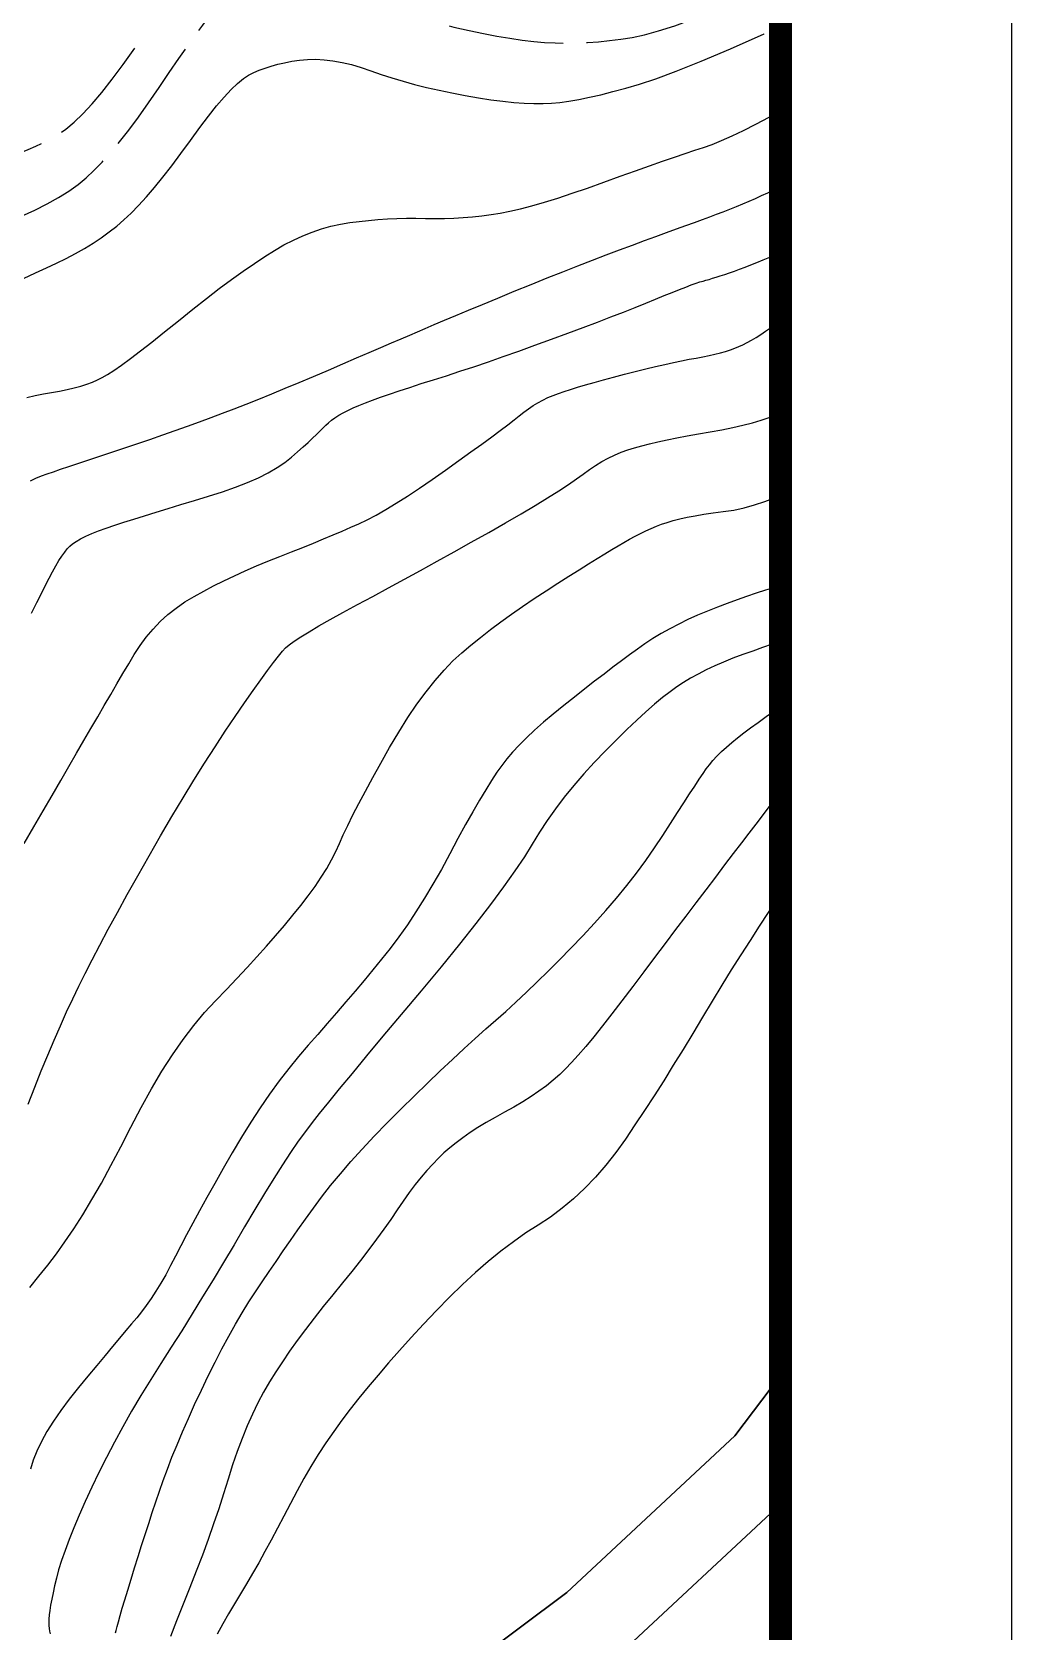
# Model space of a CAD drawing. Header units: millimetres. Extents: x 2456 to 5353, y 685 to 1986.
# Drawn here: x 5259.8 to 5302.1, y 1094.6 to 1163.7 of the extents above; entities that cross this region are included whole.
import ezdxf

# ---------------------------------------------------------------- set-up
doc = ezdxf.new("R2010")
doc.units = ezdxf.units.MM
doc.linetypes.add('X11', pattern=[6, 5, -1])
doc.layers.add('0-剖面粗线TS', color=7, linetype='Continuous', lineweight=30)
for name, color, linetype in [('0-外框', 6, 'Continuous'), ('DSX', 8, 'Continuous'), ('图框', 7, 'Continuous')]:
    doc.layers.add(name, color=color, linetype=linetype)

msp = doc.modelspace()

# ---------------------------------------------------------------- linework, layer by layer
at = {"layer": '0-剖面粗线TS', "color": 252, "linetype": 'Continuous', "true_color": 0x939598, "flags": 128}
for points in [[(5263.7709, 1082.5818), (5266.9859, 1086.9318), (5271.6668, 1088.9271), (5274.503, 1090.0016), (5282.9169, 1096.2994), (5290.172, 1103.0596), (5292.1389, 1105.6653)], [(5269.2345, 1084.0856), (5269.2345, 1084.0856), (5272.9735, 1085.6794), (5276.2048, 1086.9035), (5285.1651, 1093.6103), (5292.1389, 1100.1084)]]:
    msp.add_lwpolyline(points, dxfattribs=at)
at = {"layer": '0-外框', "color": 0}
msp.add_lwpolyline([(5302.1389, 698.3151), (5302.1389, 1292.3151), (4461.1389, 1292.3151), (4461.1389, 698.3151)], close=True, dxfattribs=at)
at = {"layer": 'DSX', "linetype": 'X11', "flags": 128}
for points in [[(5131.7443, 1166.5156), (5131.464, 1165.8567), (5131.1908, 1165.2401), (5130.9246, 1164.6655), (5130.6656, 1164.1332), (5130.4137, 1163.6429), (5130.169, 1163.1949), (5129.9313, 1162.789), (5129.7007, 1162.4252), (5129.4528, 1162.0608), (5129.163, 1161.6529), (5128.8313, 1161.2015), (5128.4578, 1160.7067), (5128.0425, 1160.1684), (5127.5853, 1159.5866), (5127.0862, 1158.9614), (5126.5453, 1158.2927), (5126.003, 1157.6145), (5125.4997, 1156.9609), (5125.0355, 1156.3319), (5124.6103, 1155.7274), (5124.2242, 1155.1474), (5123.8771, 1154.592), (5123.5691, 1154.0612), (5123.3001, 1153.5549), (5123.0497, 1153.0108), (5122.7972, 1152.3663), (5122.5426, 1151.6214), (5122.2861, 1150.7763), (5122.0274, 1149.8308), (5121.7667, 1148.785), (5121.504, 1147.6388), (5121.2392, 1146.3923), (5120.9696, 1145.0924), (5120.6923, 1143.7861), (5120.4073, 1142.4732), (5120.1147, 1141.1539), (5119.8144, 1139.8281), (5119.5065, 1138.4957), (5119.1909, 1137.157), (5118.8676, 1135.8117), (5118.5599, 1134.5135), (5118.2911, 1133.3158), (5118.061, 1132.2187), (5117.8698, 1131.2222), (5117.7174, 1130.3263), (5117.6038, 1129.5309), (5117.529, 1128.8362), (5117.4931, 1128.2419), (5117.4837, 1127.7139), (5117.4884, 1127.2175), (5117.5073, 1126.7529), (5117.5403, 1126.3201), (5117.5875, 1125.9189), (5117.6489, 1125.5495), (5117.7244, 1125.2118), (5117.8141, 1124.9058), (5117.9511, 1124.6296), (5118.1686, 1124.3811), (5118.4666, 1124.1603), (5118.8451, 1123.9672), (5119.3041, 1123.8018), (5119.8435, 1123.6641), (5120.4635, 1123.5541), (5121.1639, 1123.4719), (5121.9434, 1123.407), (5122.8005, 1123.3491), (5123.7351, 1123.2983), (5124.7474, 1123.2544), (5125.8373, 1123.2176), (5127.0048, 1123.1877), (5128.2499, 1123.1649), (5129.5725, 1123.1491), (5130.8864, 1123.1658), (5132.1051, 1123.2405), (5133.2286, 1123.3731), (5134.2569, 1123.5637), (5135.19, 1123.8124), (5136.0279, 1124.1189), (5136.7706, 1124.4835), (5137.4181, 1124.9061), (5138.0239, 1125.3829), (5138.6414, 1125.9102), (5139.2708, 1126.488), (5139.9119, 1127.1164), (5140.5648, 1127.7953), (5141.2295, 1128.5247), (5141.9059, 1129.3046), (5142.5941, 1130.1351), (5143.2641, 1130.9383), (5143.886, 1131.6366), (5144.4596, 1132.23), (5144.9851, 1132.7183), (5145.4624, 1133.1018), (5145.8915, 1133.3802), (5146.2724, 1133.5537), (5146.6052, 1133.6223), (5146.9114, 1133.6021), (5147.2128, 1133.5093), (5147.5092, 1133.344), (5147.8008, 1133.1062), (5148.0875, 1132.7958), (5148.3693, 1132.4128), (5148.6463, 1131.9573), (5148.9183, 1131.4293), (5149.2058, 1130.8268), (5149.5288, 1130.148), (5149.8875, 1129.3927), (5150.2818, 1128.5612), (5150.7117, 1127.6532), (5151.1773, 1126.6689), (5151.6785, 1125.6083), (5152.2153, 1124.4712), (5152.7574, 1123.3478), (5153.2744, 1122.328), (5153.7664, 1121.4117), (5154.2333, 1120.599), (5154.6751, 1119.8899), (5155.0918, 1119.2843), (5155.4835, 1118.7823), (5155.8501, 1118.3839), (5156.2217, 1118.0646), (5156.6285, 1117.8001), (5157.0704, 1117.5903), (5157.5475, 1117.4352), (5158.0597, 1117.3348), (5158.6071, 1117.2891), (5159.1896, 1117.2981), (5159.8073, 1117.3619), (5160.4767, 1117.4587), (5161.2144, 1117.5671), (5162.0203, 1117.6871), (5162.8946, 1117.8186), (5163.8371, 1117.9616), (5164.8479, 1118.1162), (5165.927, 1118.2823), (5167.0744, 1118.46), (5168.2552, 1118.6265), (5169.4344, 1118.7593), (5170.6121, 1118.8583), (5171.7882, 1118.9236), (5172.9628, 1118.9551), (5174.1358, 1118.9529), (5175.3073, 1118.9168), (5176.4772, 1118.8471), (5177.6432, 1118.7549), (5178.8029, 1118.6518), (5179.9563, 1118.5377), (5181.1034, 1118.4126), (5182.2442, 1118.2765), (5183.3786, 1118.1294), (5184.5068, 1117.9714), (5185.6287, 1117.8024), (5186.7412, 1117.6369), (5187.8411, 1117.4895), (5188.9284, 1117.3601), (5190.0032, 1117.2489), (5191.0653, 1117.1557), (5192.115, 1117.0805), (5193.152, 1117.0235), (5194.1765, 1116.9846), (5195.1923, 1116.9624), (5196.2033, 1116.9559), (5197.2094, 1116.965), (5198.2107, 1116.9898), (5199.2071, 1117.0301), (5200.1987, 1117.086), (5201.1855, 1117.1576), (5202.1674, 1117.2448), (5203.1331, 1117.3348), (5204.0711, 1117.4149), (5204.9814, 1117.485), (5205.864, 1117.5453), (5206.7189, 1117.5956), (5207.5461, 1117.636), (5208.3456, 1117.6664), (5209.1175, 1117.687), (5209.8869, 1117.7051), (5210.6791, 1117.7282), (5211.4941, 1117.7564), (5212.3319, 1117.7896), (5213.1925, 1117.8278), (5214.076, 1117.871), (5214.9822, 1117.9193), (5215.9113, 1117.9726), (5216.8136, 1118.0314), (5217.6397, 1118.0965), (5218.3894, 1118.1676), (5219.0629, 1118.245), (5219.6601, 1118.3285), (5220.181, 1118.4181), (5220.6257, 1118.5139), (5220.9941, 1118.6158), (5221.3645, 1118.759), (5221.8153, 1118.9787), (5222.3464, 1119.2748), (5222.9579, 1119.6473), (5223.6497, 1120.0963), (5224.4219, 1120.6217), (5225.2745, 1121.2235), (5226.2074, 1121.9018), (5227.1497, 1122.6099), (5228.0306, 1123.3014), (5228.85, 1123.9762), (5229.6079, 1124.6344), (5230.3043, 1125.2759), (5230.9393, 1125.9007), (5231.5127, 1126.5088), (5232.0247, 1127.1003), (5232.5046, 1127.6926), (5232.9819, 1128.303), (5233.4566, 1128.9316), (5233.9287, 1129.5784), (5234.3982, 1130.2434), (5234.865, 1130.9266), (5235.3293, 1131.628), (5235.7909, 1132.3476), (5236.2622, 1133.094), (5236.7555, 1133.8757), (5237.2707, 1134.6928), (5237.8079, 1135.5453), (5238.3672, 1136.4332), (5238.9483, 1137.3564), (5239.5515, 1138.315), (5240.1767, 1139.309), (5240.8016, 1140.2972), (5241.4043, 1141.2383), (5241.9846, 1142.1323), (5242.5426, 1142.9793), (5243.0783, 1143.7793), (5243.5916, 1144.5322), (5244.0827, 1145.238), (5244.5514, 1145.8968), (5245.0232, 1146.5254), (5245.5236, 1147.1409), (5246.0526, 1147.7432), (5246.6101, 1148.3323), (5247.1962, 1148.9083), (5247.8108, 1149.471), (5248.454, 1150.0206), (5249.1258, 1150.557), (5249.7954, 1151.0659), (5250.4324, 1151.5331), (5251.0366, 1151.9587), (5251.608, 1152.3425), (5252.1467, 1152.6847), (5252.6527, 1152.9851), (5253.126, 1153.2438), (5253.5665, 1153.4609), (5254.0077, 1153.6604), (5254.4831, 1153.8666), (5254.9926, 1154.0794), (5255.5364, 1154.2989), (5256.1143, 1154.5251), (5256.7264, 1154.758), (5257.3726, 1154.9975), (5258.053, 1155.2437), (5258.7274, 1155.4959), (5259.3556, 1155.7532), (5259.9375, 1156.0157), (5260.4733, 1156.2833), (5260.9627, 1156.5562), (5261.406, 1156.8342), (5261.803, 1157.1175), (5262.1538, 1157.4059), (5262.4897, 1157.7215), (5262.8421, 1158.0863), (5263.2109, 1158.5002), (5263.5961, 1158.9634), (5263.9978, 1159.4758), (5264.4159, 1160.0374), (5264.8505, 1160.6481), (5265.3015, 1161.3081), (5265.7443, 1161.9637), (5266.1544, 1162.5616), (5266.5316, 1163.1016), (5266.8761, 1163.5838), (5267.1878, 1164.0082), (5267.4667, 1164.3748), (5267.7129, 1164.6836), (5267.9262, 1164.9346), (5268.1281, 1165.1458), (5268.3399, 1165.3353), (5268.5616, 1165.5032), (5268.7933, 1165.6494), (5269.0348, 1165.774), (5269.2862, 1165.8769), (5269.5476, 1165.9581), (5269.8189, 1166.0176), (5270.1064, 1166.0522), (5270.4167, 1166.0586), (5270.7497, 1166.037), (5271.1053, 1165.9871), (5271.4837, 1165.9091), (5271.8848, 1165.803), (5272.3085, 1165.6687), (5272.755, 1165.5062), (5273.2276, 1165.3297), (5273.7296, 1165.1531), (5274.2611, 1164.9766), (5274.8221, 1164.7999), (5275.4126, 1164.6233), (5276.0326, 1164.4466), (5276.682, 1164.2699), (5277.361, 1164.0932), (5278.0397, 1163.9255), (5278.6885, 1163.7762), (5279.3074, 1163.6451), (5279.8965, 1163.5322), (5280.4556, 1163.4377), (5280.9849, 1163.3614), (5281.4842, 1163.3033), (5281.9537, 1163.2635), (5282.4105, 1163.24), (5282.8718, 1163.231), (5283.3377, 1163.2364), (5283.8081, 1163.2561), (5284.2831, 1163.2903), (5284.7627, 1163.3389), (5285.2467, 1163.4019), (5285.7354, 1163.4793), (5286.2666, 1163.5916), (5286.8785, 1163.7593), (5287.571, 1163.9824), (5288.3441, 1164.2609), (5289.1979, 1164.5947), (5290.1323, 1164.984), (5291.1473, 1165.4287), (5292.2429, 1165.9288)], [(5151.7969, 1165.1196), (5151.7822, 1163.7362), (5151.7507, 1162.4888), (5151.7025, 1161.3776), (5151.6376, 1160.4024), (5151.556, 1159.5634), (5151.4577, 1158.8604), (5151.3427, 1158.2935), (5151.2109, 1157.8627), (5151.0557, 1157.5152), (5150.8703, 1157.1983), (5150.6547, 1156.9119), (5150.4088, 1156.656), (5150.1327, 1156.4307), (5149.8264, 1156.2359), (5149.4899, 1156.0717), (5149.1231, 1155.938), (5148.7207, 1155.8205), (5148.2773, 1155.7049), (5147.7927, 1155.5911), (5147.2671, 1155.4793), (5146.7005, 1155.3694), (5146.0927, 1155.2613), (5145.444, 1155.1551), (5144.7541, 1155.0508), (5144.076, 1154.9358), (5143.4625, 1154.7975), (5142.9136, 1154.6359), (5142.4293, 1154.451), (5142.0097, 1154.2428), (5141.6546, 1154.0114), (5141.3641, 1153.7566), (5141.1382, 1153.4786), (5140.9666, 1153.2016), (5140.839, 1152.9501), (5140.7554, 1152.7241), (5140.7157, 1152.5235), (5140.7201, 1152.3485), (5140.7684, 1152.1989), (5140.8606, 1152.0747), (5140.9969, 1151.9761), (5141.1584, 1151.8975), (5141.3266, 1151.8336), (5141.5014, 1151.7843), (5141.6827, 1151.7497), (5141.8707, 1151.7298), (5142.0652, 1151.7246), (5142.2664, 1151.734), (5142.4741, 1151.7581), (5142.7001, 1151.7928), (5142.9556, 1151.8341), (5143.2409, 1151.882), (5143.5558, 1151.9365), (5143.9004, 1151.9976), (5144.2747, 1152.0652), (5144.6787, 1152.1395), (5145.1123, 1152.2203), (5145.5742, 1152.2966), (5146.0628, 1152.3574), (5146.5781, 1152.4025), (5147.1201, 1152.432), (5147.6888, 1152.4459), (5148.2843, 1152.4442), (5148.9065, 1152.4269), (5149.5554, 1152.394), (5150.1879, 1152.3573), (5150.7607, 1152.3287), (5151.274, 1152.3081), (5151.7276, 1152.2955), (5152.1216, 1152.291), (5152.4559, 1152.2946), (5152.7307, 1152.3061), (5152.9458, 1152.3257), (5153.1384, 1152.3653), (5153.3456, 1152.4367), (5153.5673, 1152.54), (5153.8035, 1152.6752), (5154.0543, 1152.8422), (5154.3197, 1153.0411), (5154.5996, 1153.2718), (5154.8941, 1153.5344), (5155.2097, 1153.8202), (5155.5531, 1154.1203), (5155.9242, 1154.4348), (5156.323, 1154.7637), (5156.7495, 1155.107), (5157.2038, 1155.4647), (5157.6859, 1155.8368), (5158.1956, 1156.2233), (5158.7189, 1156.607), (5159.2415, 1156.9709), (5159.7635, 1157.3149), (5160.2847, 1157.639), (5160.8052, 1157.9432), (5161.3251, 1158.2276), (5161.8443, 1158.4921), (5162.3628, 1158.7367), (5162.8833, 1158.9675), (5163.4086, 1159.1907), (5163.9387, 1159.4062), (5164.4736, 1159.614), (5165.0132, 1159.8141), (5165.5576, 1160.0066), (5166.1068, 1160.1913), (5166.6607, 1160.3684), (5167.2033, 1160.5231), (5167.7183, 1160.6405), (5168.2058, 1160.7206), (5168.6658, 1160.7635), (5169.0983, 1160.7691), (5169.5032, 1160.7375), (5169.8806, 1160.6686), (5170.2304, 1160.5625), (5170.5538, 1160.4286), (5170.8518, 1160.2762), (5171.1244, 1160.1054), (5171.3717, 1159.9163), (5171.5936, 1159.7087), (5171.7901, 1159.4826), (5171.9613, 1159.2382), (5172.107, 1158.9754), (5172.2247, 1158.6965), (5172.3117, 1158.4042), (5172.368, 1158.0982), (5172.3936, 1157.7787), (5172.3884, 1157.4457), (5172.3525, 1157.0991), (5172.2859, 1156.7389), (5172.1886, 1156.3652), (5172.0444, 1155.9709), (5171.8369, 1155.5488), (5171.5663, 1155.099), (5171.2324, 1154.6215), (5170.8354, 1154.1162), (5170.3752, 1153.5832), (5169.8518, 1153.0225), (5169.2653, 1152.4341), (5168.6541, 1151.7766), (5168.0568, 1151.0088), (5167.4735, 1150.1305), (5166.904, 1149.1419), (5166.3486, 1148.0429), (5165.807, 1146.8336), (5165.2794, 1145.5139), (5164.7657, 1144.0838), (5164.2793, 1142.6596), (5163.8336, 1141.3576), (5163.4284, 1140.1779), (5163.064, 1139.1205), (5162.7401, 1138.1853), (5162.4569, 1137.3723), (5162.2143, 1136.6815), (5162.0124, 1136.113), (5161.8219, 1135.6297), (5161.6137, 1135.1946), (5161.3878, 1134.8076), (5161.1442, 1134.4688), (5160.8829, 1134.1782), (5160.6039, 1133.9357), (5160.3072, 1133.7414), (5159.9928, 1133.5953), (5159.6672, 1133.4763), (5159.337, 1133.3633), (5159.002, 1133.2565), (5158.6623, 1133.1556), (5158.318, 1133.0609), (5157.969, 1132.9722), (5157.6152, 1132.8895), (5157.2568, 1132.8129), (5156.9121, 1132.7307), (5156.5993, 1132.631), (5156.3185, 1132.514), (5156.0697, 1132.3795), (5155.8529, 1132.2277), (5155.6681, 1132.0584), (5155.5153, 1131.8718), (5155.3944, 1131.6677), (5155.3032, 1131.4488), (5155.2395, 1131.2174), (5155.2031, 1130.9735), (5155.194, 1130.7173), (5155.2124, 1130.4486), (5155.2582, 1130.1674), (5155.3313, 1129.8739), (5155.4318, 1129.5679), (5155.5599, 1129.2584), (5155.7156, 1128.9545), (5155.8991, 1128.656), (5156.1102, 1128.363), (5156.3491, 1128.0755), (5156.6156, 1127.7935), (5156.9099, 1127.517), (5157.2318, 1127.2459), (5157.5711, 1126.9958), (5157.9174, 1126.782), (5158.2706, 1126.6046), (5158.6308, 1126.4634), (5158.998, 1126.3586), (5159.3722, 1126.2901), (5159.7533, 1126.258), (5160.1415, 1126.2622), (5160.5569, 1126.2975), (5161.02, 1126.359), (5161.5308, 1126.4464), (5162.0892, 1126.5599), (5162.6953, 1126.6995), (5163.349, 1126.8652), (5164.0504, 1127.0568), (5164.7994, 1127.2746), (5165.5782, 1127.4963), (5166.3686, 1127.6998), (5167.1709, 1127.8853), (5167.9848, 1128.0526), (5168.8106, 1128.2018), (5169.648, 1128.3328), (5170.4973, 1128.4457), (5171.3582, 1128.5405), (5172.1974, 1128.6181), (5172.9813, 1128.6795), (5173.7099, 1128.7246), (5174.3832, 1128.7536), (5175.0012, 1128.7663), (5175.5638, 1128.7628), (5176.0712, 1128.743), (5176.5233, 1128.7071), (5176.9811, 1128.6276), (5177.5057, 1128.4774), (5178.0971, 1128.2563), (5178.7551, 1127.9644), (5179.48, 1127.6018), (5180.2716, 1127.1683), (5181.13, 1126.664), (5182.0551, 1126.089), (5182.9725, 1125.5094), (5183.8079, 1124.9917), (5184.5612, 1124.5359), (5185.2325, 1124.1419), (5185.8217, 1123.8098), (5186.3288, 1123.5395), (5186.7539, 1123.3311), (5187.0969, 1123.1845), (5187.399, 1123.0777), (5187.7014, 1122.9885), (5188.0041, 1122.917), (5188.3071, 1122.8631), (5188.6104, 1122.8269), (5188.9139, 1122.8083), (5189.2178, 1122.8074), (5189.5219, 1122.8241), (5189.8727, 1122.867), (5190.3166, 1122.9447), (5190.8536, 1123.0571), (5191.4837, 1123.2042), (5192.207, 1123.3861), (5193.0233, 1123.6027), (5193.9327, 1123.8541), (5194.9352, 1124.1403), (5195.9561, 1124.4287), (5196.9205, 1124.6868), (5197.8286, 1124.9148), (5198.6802, 1125.1126), (5199.4755, 1125.2801), (5200.2143, 1125.4175), (5200.8968, 1125.5246), (5201.5228, 1125.6015), (5202.1565, 1125.6541), (5202.862, 1125.6884), (5203.6393, 1125.7044), (5204.4883, 1125.7021), (5205.4091, 1125.6814), (5206.4017, 1125.6424), (5207.466, 1125.5851), (5208.6022, 1125.5095), (5209.7702, 1125.4245), (5210.9304, 1125.3394), (5212.0827, 1125.254), (5213.2271, 1125.1685), (5214.3636, 1125.0827), (5215.4922, 1124.9966), (5216.613, 1124.9104), (5217.7258, 1124.8239), (5218.7985, 1124.7469), (5219.7988, 1124.6889), (5220.7268, 1124.6501), (5221.5823, 1124.6303), (5222.3655, 1124.6295), (5223.0762, 1124.6479), (5223.7146, 1124.6854), (5224.2806, 1124.7419), (5224.7978, 1124.8191), (5225.2899, 1124.9186), (5225.7568, 1125.0403), (5226.1987, 1125.1844), (5226.6154, 1125.3507), (5227.0069, 1125.5393), (5227.3734, 1125.7501), (5227.7147, 1125.9833), (5228.0378, 1126.2433), (5228.3497, 1126.5347), (5228.6503, 1126.8576), (5228.9397, 1127.2119), (5229.2178, 1127.5976), (5229.4847, 1128.0148), (5229.7403, 1128.4635), (5229.9847, 1128.9435), (5230.2387, 1129.4612), (5230.5233, 1130.0226), (5230.8383, 1130.6278), (5231.1837, 1131.2767), (5231.5597, 1131.9694), (5231.9662, 1132.7058), (5232.4031, 1133.486), (5232.8706, 1134.3099), (5233.3608, 1135.1601), (5233.8661, 1136.0189), (5234.3865, 1136.8863), (5234.9219, 1137.7624), (5235.4724, 1138.6472), (5236.038, 1139.5406), (5236.6187, 1140.4426), (5237.2144, 1141.3533), (5237.8035, 1142.2404), (5238.3642, 1143.0716), (5238.8966, 1143.847), (5239.4007, 1144.5664), (5239.8764, 1145.2299), (5240.3238, 1145.8375), (5240.7428, 1146.3893), (5241.1335, 1146.8851), (5241.5048, 1147.3422), (5241.8655, 1147.7777), (5242.2158, 1148.1916), (5242.5555, 1148.5839), (5242.8847, 1148.9545), (5243.2034, 1149.3036), (5243.5116, 1149.6311), (5243.8092, 1149.9369), (5244.1211, 1150.2444), (5244.4717, 1150.5766), (5244.8613, 1150.9336), (5245.2897, 1151.3155), (5245.757, 1151.7221), (5246.2632, 1152.1535), (5246.8082, 1152.6098), (5247.3921, 1153.0908), (5247.9798, 1153.5663), (5248.5363, 1154.006), (5249.0616, 1154.4098), (5249.5558, 1154.7778), (5250.0187, 1155.1099), (5250.4505, 1155.4062), (5250.8511, 1155.6667), (5251.2204, 1155.8913), (5251.5842, 1156.0933), (5251.968, 1156.2858), (5252.3719, 1156.469), (5252.7957, 1156.6427), (5253.2396, 1156.807), (5253.7035, 1156.962), (5254.1874, 1157.1074), (5254.6913, 1157.2435), (5255.1962, 1157.3727), (5255.6831, 1157.4975), (5256.1519, 1157.618), (5256.6027, 1157.734), (5257.0355, 1157.8458), (5257.4503, 1157.9531), (5257.847, 1158.0561), (5258.2257, 1158.1547), (5258.5919, 1158.2569), (5258.9509, 1158.3706), (5259.3029, 1158.4959), (5259.6478, 1158.6327), (5259.9856, 1158.781), (5260.3163, 1158.9408), (5260.6399, 1159.1122), (5260.9565, 1159.2952), (5261.2819, 1159.5184), (5261.6323, 1159.8106), (5262.0075, 1160.1718), (5262.4076, 1160.602), (5262.8326, 1161.1013), (5263.2825, 1161.6695), (5263.7573, 1162.3067), (5264.2569, 1163.013)]]:
    msp.add_lwpolyline(points, dxfattribs=at)
at = {"layer": 'DSX', "linetype": 'X11'}
for points in [[(5259.4478, 1153.0686), (5259.9606, 1153.3013), (5260.4378, 1153.5198), (5260.8793, 1153.7242), (5261.2955, 1153.926), (5261.6965, 1154.137), (5262.0822, 1154.3571), (5262.4528, 1154.5862), (5262.8082, 1154.8246), (5263.1483, 1155.072), (5263.4733, 1155.3285), (5263.7831, 1155.5942), (5264.0923, 1155.8842), (5264.4157, 1156.2138), (5264.7533, 1156.583), (5265.105, 1156.9919), (5265.4709, 1157.4403), (5265.8509, 1157.9284), (5266.2451, 1158.4561), (5266.6534, 1159.0234), (5267.0562, 1159.5812), (5267.4337, 1160.0803), (5267.7859, 1160.5208), (5268.1129, 1160.9026), (5268.4146, 1161.2257), (5268.691, 1161.4901), (5268.9421, 1161.6959), (5269.168, 1161.843), (5269.3889, 1161.9562), (5269.6254, 1162.0604), (5269.8773, 1162.1553), (5270.1446, 1162.2412), (5270.4275, 1162.318), (5270.7258, 1162.3856), (5271.0396, 1162.4442), (5271.3689, 1162.4936), (5271.7119, 1162.5256), (5272.0671, 1162.5322), (5272.4344, 1162.5132), (5272.8139, 1162.4686), (5273.2054, 1162.3986), (5273.6091, 1162.3029), (5274.0249, 1162.1818), (5274.4528, 1162.0351), (5274.8962, 1161.8788), (5275.3584, 1161.7289), (5275.8393, 1161.5855), (5276.339, 1161.4484), (5276.8574, 1161.3178), (5277.3946, 1161.1936), (5277.9506, 1161.0759), (5278.5254, 1160.9645), (5279.0946, 1160.8647), (5279.6341, 1160.7817), (5280.1437, 1160.7155), (5280.6235, 1160.666), (5281.0735, 1160.6333), (5281.4937, 1160.6173), (5281.8841, 1160.6181), (5282.2447, 1160.6357), (5282.6066, 1160.6712), (5283.0011, 1160.7257), (5283.4281, 1160.7992), (5283.8877, 1160.8917), (5284.3799, 1161.0032), (5284.9046, 1161.1337), (5285.4618, 1161.2832), (5286.0516, 1161.4518), (5286.7516, 1161.6812), (5287.6393, 1162.0135), (5288.7147, 1162.4487), (5289.9779, 1162.9866), (5291.4289, 1163.6274), (5291.4289, 1163.6274)], [(5259.5904, 1147.9196), (5259.9485, 1148.0004), (5260.305, 1148.0728), (5260.6599, 1148.1366), (5261.004, 1148.1988), (5261.3281, 1148.2663), (5261.6321, 1148.3392), (5261.916, 1148.4174), (5262.1798, 1148.5009), (5262.4236, 1148.5897), (5262.6474, 1148.6838), (5262.8511, 1148.7833), (5263.0719, 1148.911), (5263.3472, 1149.09), (5263.6769, 1149.3202), (5264.0611, 1149.6016), (5264.4997, 1149.9343), (5264.9927, 1150.3182), (5265.5402, 1150.7534), (5266.1421, 1151.2398), (5266.7573, 1151.7352), (5267.3448, 1152.1975), (5267.9046, 1152.6265), (5268.4367, 1153.0225), (5268.9411, 1153.3852), (5269.4177, 1153.7148), (5269.8667, 1154.0113), (5270.2879, 1154.2745), (5270.6951, 1154.5092), (5271.102, 1154.7199), (5271.5087, 1154.9066), (5271.915, 1155.0693), (5272.321, 1155.208), (5272.7267, 1155.3226), (5273.1321, 1155.4133), (5273.5373, 1155.48), (5273.9427, 1155.5307), (5274.3491, 1155.5732), (5274.7564, 1155.6077), (5275.1647, 1155.6341), (5275.5739, 1155.6524), (5275.9841, 1155.6626), (5276.3952, 1155.6647), (5276.8072, 1155.6587), (5277.2186, 1155.6535), (5277.6277, 1155.6581), (5278.0345, 1155.6723), (5278.439, 1155.6963), (5278.8412, 1155.73), (5279.2411, 1155.7734), (5279.6387, 1155.8266), (5280.034, 1155.8894), (5280.449, 1155.9695), (5280.9054, 1156.0743), (5281.4033, 1156.2039), (5281.9428, 1156.3582), (5282.5237, 1156.5373), (5283.1462, 1156.7411), (5283.8101, 1156.9697), (5284.5156, 1157.223), (5285.2182, 1157.479), (5285.8737, 1157.7155), (5286.482, 1157.9326), (5287.0431, 1158.1303), (5287.557, 1158.3086), (5288.0238, 1158.4674), (5288.4435, 1158.6068), (5288.8159, 1158.7267), (5289.1853, 1158.8548), (5289.5956, 1159.0185), (5290.0469, 1159.2179), (5290.5391, 1159.4529), (5291.0724, 1159.7236), (5291.6465, 1160.0299), (5292.1389, 1160.3037)], [(5259.7534, 1144.3245), (5259.981, 1144.4325), (5260.218, 1144.5316), (5260.4645, 1144.6218), (5260.736, 1144.7142), (5261.0482, 1144.8198), (5261.4012, 1144.9386), (5261.7949, 1145.0707), (5262.2292, 1145.2159), (5262.7043, 1145.3744), (5263.2201, 1145.5461), (5263.7767, 1145.731), (5264.3482, 1145.9222), (5264.909, 1146.1128), (5265.459, 1146.3028), (5265.9983, 1146.4922), (5266.5268, 1146.681), (5267.0446, 1146.8691), (5267.5516, 1147.0567), (5268.048, 1147.2436), (5268.5489, 1147.436), (5269.0698, 1147.64), (5269.6106, 1147.8556), (5270.1715, 1148.0828), (5270.7523, 1148.3216), (5271.3531, 1148.572), (5271.9738, 1148.834), (5272.6145, 1149.1076), (5273.2439, 1149.3779), (5273.8307, 1149.6301), (5274.3749, 1149.8641), (5274.8764, 1150.08), (5275.3353, 1150.2777), (5275.7516, 1150.4572), (5276.1253, 1150.6187), (5276.4563, 1150.7619), (5276.7928, 1150.9066), (5277.1826, 1151.0724), (5277.6259, 1151.2591), (5278.1226, 1151.467), (5278.6727, 1151.6958), (5279.2763, 1151.9457), (5279.9332, 1152.2167), (5280.6436, 1152.5087), (5281.3683, 1152.8045), (5282.0681, 1153.0872), (5282.7431, 1153.3566), (5283.3932, 1153.6128), (5284.0185, 1153.8558), (5284.6189, 1154.0855), (5285.1945, 1154.302), (5285.7453, 1154.5053), (5286.2685, 1154.6965), (5286.7614, 1154.8767), (5287.2239, 1155.046), (5287.6561, 1155.2043), (5288.0581, 1155.3517), (5288.4296, 1155.4881), (5288.7709, 1155.6135), (5289.0819, 1155.728), (5289.3757, 1155.8377), (5289.6658, 1155.9487), (5289.9519, 1156.0612), (5290.2343, 1156.1751), (5290.5128, 1156.2903), (5290.7874, 1156.4069), (5291.0582, 1156.5249), (5291.3251, 1156.6443), (5291.5908, 1156.7681), (5291.8578, 1156.8991), (5292.126, 1157.0373), (5292.1389, 1157.0443)]]:
    msp.add_lwpolyline(points, dxfattribs=at)
at = {"layer": 'DSX', "color": 252, "linetype": 'X11', "true_color": 0x939598}
for points in [[(5259.7926, 1138.6113), (5260.0241, 1139.0615), (5260.2266, 1139.4602), (5260.4002, 1139.8073), (5260.5557, 1140.115), (5260.704, 1140.3951), (5260.8452, 1140.6477), (5260.9791, 1140.8728), (5261.1058, 1141.0704), (5261.2253, 1141.2405), (5261.3377, 1141.383), (5261.4428, 1141.4981), (5261.5621, 1141.6008), (5261.7167, 1141.7065), (5261.9067, 1141.8152), (5262.1321, 1141.9268), (5262.3929, 1142.0413), (5262.689, 1142.1588), (5263.0205, 1142.2792), (5263.3875, 1142.4026), (5263.7873, 1142.5314), (5264.2177, 1142.6681), (5264.6786, 1142.8128), (5265.17, 1142.9653), (5265.6919, 1143.1258), (5266.2444, 1143.2942), (5266.8273, 1143.4706), (5267.4408, 1143.6548), (5268.0469, 1143.846), (5268.608, 1144.0431), (5269.1239, 1144.246), (5269.5947, 1144.4549), (5270.0203, 1144.6697), (5270.4009, 1144.8903), (5270.7363, 1145.1169), (5271.0267, 1145.3494), (5271.284, 1145.5768), (5271.5206, 1145.7883), (5271.7364, 1145.9838), (5271.9314, 1146.1633), (5272.1056, 1146.3269), (5272.259, 1146.4745), (5272.3916, 1146.6061), (5272.5034, 1146.7218), (5272.6145, 1146.8293), (5272.7451, 1146.9367), (5272.8951, 1147.0439), (5273.0645, 1147.1509), (5273.2534, 1147.2578), (5273.4617, 1147.3644), (5273.6894, 1147.4709), (5273.9366, 1147.5772), (5274.2116, 1147.6874), (5274.5231, 1147.8057), (5274.8708, 1147.9322), (5275.2549, 1148.0667), (5275.6754, 1148.2093), (5276.1323, 1148.3601), (5276.6255, 1148.5189), (5277.155, 1148.6858), (5277.7138, 1148.8628), (5278.2947, 1149.0516), (5278.8977, 1149.2525), (5279.5229, 1149.4653), (5280.1702, 1149.69), (5280.8395, 1149.9266), (5281.531, 1150.1753), (5282.2447, 1150.4358), (5282.949, 1150.696), (5283.6125, 1150.9436), (5284.2352, 1151.1786), (5284.8172, 1151.401), (5285.3584, 1151.6107), (5285.8589, 1151.8078), (5286.3185, 1151.9924), (5286.7374, 1152.1643), (5287.1183, 1152.3214), (5287.4639, 1152.4618), (5287.7741, 1152.5854), (5288.049, 1152.6921), (5288.2887, 1152.7821), (5288.493, 1152.8552), (5288.662, 1152.9115), (5288.7957, 1152.951), (5288.9184, 1152.985), (5289.0543, 1153.0245), (5289.2034, 1153.0698), (5289.3658, 1153.1206), (5289.5415, 1153.1772), (5289.7304, 1153.2393), (5289.9325, 1153.3072), (5290.1478, 1153.3806), (5290.3754, 1153.4611), (5290.6143, 1153.55), (5290.8644, 1153.6473), (5291.1257, 1153.7529), (5291.3983, 1153.8669), (5291.6821, 1153.9893), (5291.9772, 1154.1201), (5292.1389, 1154.1935)], [(5259.4702, 1128.6614), (5259.8946, 1129.3812), (5260.3008, 1130.0723), (5260.6888, 1130.7349), (5261.0585, 1131.3688), (5261.4099, 1131.9741), (5261.7431, 1132.5508), (5262.058, 1133.0988), (5262.3596, 1133.624), (5262.6526, 1134.132), (5262.9372, 1134.6228), (5263.2132, 1135.0964), (5263.4807, 1135.5528), (5263.7398, 1135.9921), (5263.9903, 1136.4142), (5264.2324, 1136.8191), (5264.4808, 1137.2051), (5264.7505, 1137.5705), (5265.0413, 1137.9152), (5265.3534, 1138.2393), (5265.6867, 1138.5428), (5266.0413, 1138.8256), (5266.4171, 1139.0879), (5266.8141, 1139.3294), (5267.2286, 1139.5588), (5267.6568, 1139.7842), (5268.0988, 1140.0058), (5268.5544, 1140.2235), (5269.0239, 1140.4373), (5269.507, 1140.6472), (5270.0039, 1140.8532), (5270.5145, 1141.0554), (5271.0207, 1141.2527), (5271.5043, 1141.4441), (5271.9654, 1141.6296), (5272.4039, 1141.8093), (5272.8199, 1141.9831), (5273.2133, 1142.1509), (5273.5842, 1142.3129), (5273.9325, 1142.4691), (5274.2859, 1142.6393), (5274.6721, 1142.8435), (5275.0909, 1143.0818), (5275.5425, 1143.3542), (5276.0268, 1143.6605), (5276.5438, 1144.001), (5277.0935, 1144.3755), (5277.676, 1144.784), (5278.2496, 1145.193), (5278.7727, 1145.569), (5279.2454, 1145.912), (5279.6677, 1146.2219), (5280.0394, 1146.4988), (5280.3608, 1146.7426), (5280.6317, 1146.9534), (5280.8522, 1147.1312), (5281.0495, 1147.2875), (5281.2509, 1147.4337), (5281.4565, 1147.5698), (5281.6662, 1147.696), (5281.8801, 1147.8121), (5282.0981, 1147.9181), (5282.3203, 1148.0142), (5282.5466, 1148.1002), (5282.791, 1148.184), (5283.0674, 1148.2733), (5283.3758, 1148.3682), (5283.7162, 1148.4687), (5284.0887, 1148.5748), (5284.4931, 1148.6864), (5284.9296, 1148.8036), (5285.3981, 1148.9263), (5285.8705, 1149.0471), (5286.3188, 1149.1584), (5286.7429, 1149.2602), (5287.1428, 1149.3524), (5287.5186, 1149.4352), (5287.8703, 1149.5084), (5288.1978, 1149.5721), (5288.5011, 1149.6263), (5288.7848, 1149.6773), (5289.0534, 1149.7314), (5289.3068, 1149.7885), (5289.5452, 1149.8488), (5289.7684, 1149.9122), (5289.9765, 1149.9786), (5290.1695, 1150.0481), (5290.3473, 1150.1208), (5290.5211, 1150.201), (5290.7019, 1150.2933), (5290.8897, 1150.3977), (5291.0845, 1150.5143), (5291.2863, 1150.6429), (5291.4951, 1150.7836), (5291.7109, 1150.9364), (5291.9336, 1151.1013), (5292.1389, 1151.2525)], [(5259.6443, 1117.3915), (5259.9316, 1118.1251), (5260.2149, 1118.8311), (5260.4942, 1119.5096), (5260.7696, 1120.1605), (5261.041, 1120.7838), (5261.3084, 1121.3796), (5261.572, 1121.9478), (5261.8315, 1122.4884), (5262.1044, 1123.0375), (5262.4079, 1123.631), (5262.7421, 1124.2689), (5263.1068, 1124.9512), (5263.5022, 1125.6779), (5263.9282, 1126.449), (5264.3848, 1127.2646), (5264.8721, 1128.1246), (5265.3699, 1128.9905), (5265.8583, 1129.8241), (5266.3373, 1130.6253), (5266.8069, 1131.3941), (5267.267, 1132.1306), (5267.7177, 1132.8346), (5268.159, 1133.5063), (5268.5908, 1134.1455), (5268.9986, 1134.7369), (5269.3677, 1135.2651), (5269.6981, 1135.7299), (5269.9898, 1136.1315), (5270.2428, 1136.4697), (5270.4571, 1136.7447), (5270.6327, 1136.9563), (5270.7696, 1137.1047), (5270.9208, 1137.236), (5271.1394, 1137.3965), (5271.4255, 1137.5862), (5271.7789, 1137.805), (5272.1997, 1138.0531), (5272.6878, 1138.3302), (5273.2434, 1138.6366), (5273.8664, 1138.9722), (5274.5296, 1139.3273), (5275.2058, 1139.6924), (5275.8952, 1140.0676), (5276.5976, 1140.4528), (5277.3131, 1140.848), (5278.0417, 1141.2532), (5278.7834, 1141.6685), (5279.5382, 1142.0938), (5280.2681, 1142.5097), (5280.9355, 1142.8968), (5281.5401, 1143.2552), (5282.0822, 1143.5848), (5282.5615, 1143.8857), (5282.9783, 1144.1578), (5283.3323, 1144.4012), (5283.6238, 1144.6158), (5283.886, 1144.8087), (5284.1523, 1144.987), (5284.4229, 1145.1507), (5284.6976, 1145.2998), (5284.9765, 1145.4342), (5285.2596, 1145.554), (5285.5469, 1145.6592), (5285.8384, 1145.7497), (5286.1462, 1145.8333), (5286.4826, 1145.9174), (5286.8476, 1146.0022), (5287.2411, 1146.0875), (5287.6632, 1146.1734), (5288.1138, 1146.26), (5288.593, 1146.3471), (5289.1008, 1146.4349), (5289.6065, 1146.5257), (5290.0797, 1146.6219), (5290.5203, 1146.7235), (5290.9283, 1146.8306), (5291.3037, 1146.9431), (5291.6466, 1147.0611), (5291.9569, 1147.1845), (5292.1389, 1147.2689)], [(5259.7156, 1109.4713), (5260.1114, 1109.9568), (5260.4952, 1110.4433), (5260.867, 1110.9308), (5261.2374, 1111.4433), (5261.6168, 1112.0046), (5262.0054, 1112.6147), (5262.4031, 1113.2737), (5262.8099, 1113.9815), (5263.2258, 1114.7381), (5263.6508, 1115.5436), (5264.0849, 1116.3979), (5264.5259, 1117.2522), (5264.9715, 1118.0577), (5265.4219, 1118.8143), (5265.8769, 1119.522), (5266.3366, 1120.1809), (5266.8009, 1120.7909), (5267.27, 1121.3521), (5267.7437, 1121.8645), (5268.2124, 1122.349), (5268.6665, 1122.8268), (5269.106, 1123.2979), (5269.5308, 1123.7622), (5269.941, 1124.2197), (5270.3366, 1124.6706), (5270.7175, 1125.1146), (5271.0838, 1125.5519), (5271.4293, 1125.9802), (5271.7481, 1126.3972), (5272.0401, 1126.8028), (5272.3052, 1127.1972), (5272.5436, 1127.5801), (5272.7552, 1127.9518), (5272.94, 1128.3121), (5273.098, 1128.6612), (5273.2583, 1129.0263), (5273.45, 1129.4349), (5273.6732, 1129.8871), (5273.9278, 1130.3829), (5274.2139, 1130.9221), (5274.5314, 1131.5049), (5274.8803, 1132.1312), (5275.2607, 1132.8011), (5275.656, 1133.4702), (5276.0497, 1134.0944), (5276.4418, 1134.6736), (5276.8324, 1135.2078), (5277.2213, 1135.6971), (5277.6087, 1136.1414), (5277.9944, 1136.5408), (5278.3786, 1136.8952), (5278.771, 1137.2274), (5279.1813, 1137.5602), (5279.6095, 1137.8937), (5280.0556, 1138.2278), (5280.5196, 1138.5626), (5281.0015, 1138.898), (5281.5014, 1139.234), (5282.0191, 1139.5707), (5282.5286, 1139.896), (5283.0035, 1140.1979), (5283.4438, 1140.4765), (5283.8495, 1140.7316), (5284.2207, 1140.9634), (5284.5573, 1141.1718), (5284.8593, 1141.3568), (5285.1268, 1141.5185), (5285.3751, 1141.6642), (5285.6197, 1141.8014), (5285.8604, 1141.9302), (5286.0974, 1142.0505), (5286.3307, 1142.1624), (5286.5601, 1142.2657), (5286.7858, 1142.3606), (5287.0077, 1142.447), (5287.2419, 1142.5275), (5287.5043, 1142.6044), (5287.7949, 1142.6778), (5288.1138, 1142.7478), (5288.4609, 1142.8142), (5288.8362, 1142.8771), (5289.2398, 1142.9366), (5289.6717, 1142.9925), (5290.1184, 1143.0603), (5290.5666, 1143.1552), (5291.0163, 1143.2773), (5291.4675, 1143.4266), (5291.9202, 1143.603), (5292.1389, 1143.701)], [(5292.1389, 1139.7867), (5291.8994, 1139.7184), (5291.4977, 1139.597), (5291.091, 1139.4672), (5290.6794, 1139.3292), (5290.2629, 1139.1829), (5289.8415, 1139.0283), (5289.4151, 1138.8654), (5288.9838, 1138.6942), (5288.557, 1138.5152), (5288.1441, 1138.3287), (5287.7451, 1138.1347), (5287.3599, 1137.9333), (5286.9886, 1137.7245), (5286.6312, 1137.5082), (5286.2877, 1137.2844), (5285.958, 1137.0532), (5285.6261, 1136.8096), (5285.2755, 1136.5485), (5284.9064, 1136.27), (5284.5188, 1135.974), (5284.1126, 1135.6605), (5283.6879, 1135.3296), (5283.2446, 1134.9813), (5282.7828, 1134.6155), (5282.3287, 1134.2474), (5281.9085, 1133.892), (5281.5223, 1133.5493), (5281.17, 1133.2195), (5280.8517, 1132.9024), (5280.5674, 1132.598), (5280.317, 1132.3064), (5280.1005, 1132.0276), (5279.8909, 1131.7295), (5279.6611, 1131.3801), (5279.4109, 1130.9794), (5279.1406, 1130.5274), (5278.8499, 1130.0241), (5278.539, 1129.4695), (5278.2078, 1128.8637), (5277.8564, 1128.2065), (5277.4941, 1127.5378), (5277.1302, 1126.8975), (5276.7647, 1126.2856), (5276.3976, 1125.7021), (5276.029, 1125.1469), (5275.6589, 1124.62), (5275.2871, 1124.1216), (5274.9138, 1123.6515), (5274.5368, 1123.1945), (5274.1541, 1122.7354), (5273.7657, 1122.2743), (5273.3715, 1121.8111), (5272.9716, 1121.3457), (5272.566, 1120.8783), (5272.1546, 1120.4088), (5271.7375, 1119.9372), (5271.3188, 1119.451), (5270.9027, 1118.9376), (5270.4893, 1118.397), (5270.0786, 1117.8293), (5269.6704, 1117.2344), (5269.2649, 1116.6124), (5268.862, 1115.9631), (5268.4618, 1115.2867), (5268.0745, 1114.6134), (5267.7104, 1113.9733), (5267.3696, 1113.3663), (5267.052, 1112.7927), (5266.7576, 1112.2522), (5266.4865, 1111.745), (5266.2386, 1111.271), (5266.014, 1110.8303), (5265.8013, 1110.4174), (5265.5895, 1110.0273), (5265.3786, 1109.6598), (5265.1685, 1109.3149), (5264.9592, 1108.9927), (5264.7507, 1108.6931), (5264.5431, 1108.4162), (5264.3363, 1108.162), (5264.1164, 1107.9024), (5263.8696, 1107.6094), (5263.5959, 1107.2831), (5263.2951, 1106.9235), (5262.9674, 1106.5305), (5262.6128, 1106.1041), (5262.2311, 1105.6444), (5261.8225, 1105.1513), (5261.4209, 1104.6503), (5261.0602, 1104.1667), (5260.7404, 1103.7005), (5260.4615, 1103.2518), (5260.2235, 1102.8206), (5260.0263, 1102.4068), (5259.8701, 1102.0104), (5259.7548, 1101.6315)], [(5292.1389, 1137.3882), (5291.7755, 1137.263), (5291.3632, 1137.1187), (5290.9424, 1136.9691), (5290.5129, 1136.8144), (5290.0888, 1136.6548), (5289.6841, 1136.4909), (5289.2986, 1136.3227), (5288.9325, 1136.1501), (5288.5857, 1135.9731), (5288.2582, 1135.7917), (5287.9501, 1135.606), (5287.6613, 1135.416), (5287.3688, 1135.2047), (5287.0497, 1134.9552), (5286.704, 1134.6675), (5286.3316, 1134.3417), (5285.9326, 1133.9777), (5285.507, 1133.5756), (5285.0548, 1133.1352), (5284.5759, 1132.6568), (5284.0959, 1132.1585), (5283.6402, 1131.6587), (5283.2088, 1131.1574), (5282.8017, 1130.6547), (5282.4189, 1130.1505), (5282.0604, 1129.6448), (5281.7262, 1129.1376), (5281.4164, 1128.629), (5281.0809, 1128.0843), (5280.6699, 1127.4689), (5280.1834, 1126.7829), (5279.6214, 1126.0263), (5278.9838, 1125.199), (5278.2707, 1124.3011), (5277.4821, 1123.3325), (5276.618, 1122.2933), (5275.7553, 1121.264), (5274.9708, 1120.3253), (5274.2647, 1119.4772), (5273.6368, 1118.7197), (5273.0873, 1118.0527), (5272.616, 1117.4763), (5272.2231, 1116.9905), (5271.9084, 1116.5953), (5271.6218, 1116.2187), (5271.3129, 1115.7889), (5270.9818, 1115.3058), (5270.6284, 1114.7695), (5270.2528, 1114.1799), (5269.855, 1113.537), (5269.4349, 1112.8409), (5268.9926, 1112.0915), (5268.5394, 1111.3203), (5268.0866, 1110.5587), (5267.6344, 1109.8067), (5267.1826, 1109.0644), (5266.7313, 1108.3316), (5266.2805, 1107.6085), (5265.8302, 1106.895), (5265.3803, 1106.1911), (5264.9402, 1105.4958), (5264.5191, 1104.8083), (5264.1171, 1104.1285), (5263.734, 1103.4564), (5263.37, 1102.792), (5263.025, 1102.1353), (5262.699, 1101.4864), (5262.392, 1100.8451), (5262.108, 1100.2261), (5261.8507, 1099.6436), (5261.6201, 1099.0979), (5261.4164, 1098.5887), (5261.2394, 1098.1162), (5261.0891, 1097.6804), (5260.9657, 1097.2812), (5260.869, 1096.9186), (5260.7909, 1096.5876), (5260.7233, 1096.2828), (5260.6662, 1096.0042), (5260.6195, 1095.752), (5260.5833, 1095.5261), (5260.5576, 1095.3264), (5260.5424, 1095.153), (5260.5376, 1095.006), (5260.5415, 1094.8749), (5260.5522, 1094.7497), (5260.5697, 1094.6303), (5260.594, 1094.5166)], [(5263.4254, 1094.5501), (5263.4489, 1094.6612), (5263.4895, 1094.8235), (5263.5472, 1095.0369), (5263.622, 1095.3013), (5263.714, 1095.6168), (5263.823, 1095.9835), (5263.9492, 1096.4012), (5264.0926, 1096.87), (5264.2446, 1097.362), (5264.3969, 1097.8492), (5264.5495, 1098.3317), (5264.7023, 1098.8095), (5264.8554, 1099.2824), (5265.0088, 1099.7507), (5265.1624, 1100.2142), (5265.3163, 1100.6729), (5265.4795, 1101.1404), (5265.6607, 1101.6301), (5265.8601, 1102.1422), (5266.0776, 1102.6765), (5266.3133, 1103.233), (5266.5671, 1103.8119), (5266.839, 1104.413), (5267.1291, 1105.0364), (5267.4274, 1105.6581), (5267.7241, 1106.2541), (5268.019, 1106.8245), (5268.3124, 1107.3692), (5268.604, 1107.8882), (5268.894, 1108.3816), (5269.1823, 1108.8493), (5269.469, 1109.2914), (5269.7581, 1109.7234), (5270.0538, 1110.1608), (5270.3561, 1110.6037), (5270.6649, 1111.0521), (5270.9802, 1111.5059), (5271.3022, 1111.9652), (5271.6307, 1112.43), (5271.9658, 1112.9002), (5272.3208, 1113.3807), (5272.7091, 1113.8766), (5273.1307, 1114.3876), (5273.5856, 1114.9139), (5274.0738, 1115.4555), (5274.5953, 1116.0123), (5275.1501, 1116.5843), (5275.7382, 1117.1716), (5276.3315, 1117.7524), (5276.9019, 1118.3048), (5277.4495, 1118.8288), (5277.9743, 1119.3245), (5278.4762, 1119.7919), (5278.9553, 1120.2309), (5279.4115, 1120.6415), (5279.8449, 1121.0238), (5280.2728, 1121.4029), (5280.7127, 1121.8038), (5281.1645, 1122.2266), (5281.6284, 1122.6712), (5282.1042, 1123.1377), (5282.592, 1123.6261), (5283.0917, 1124.1363), (5283.6035, 1124.6684), (5284.1104, 1125.2112), (5284.5958, 1125.7536), (5285.0596, 1126.2956), (5285.5019, 1126.8373), (5285.9226, 1127.3785), (5286.3217, 1127.9194), (5286.6993, 1128.4599), (5287.0554, 1129), (5287.3868, 1129.5173), (5287.6907, 1129.9895), (5287.9671, 1130.4166), (5288.2158, 1130.7986), (5288.437, 1131.1354), (5288.6306, 1131.4272), (5288.7967, 1131.6738), (5288.9352, 1131.8753), (5289.0696, 1132.0562), (5289.2235, 1132.2408), (5289.3969, 1132.4293), (5289.5897, 1132.6216), (5289.8021, 1132.8177), (5290.0338, 1133.0175), (5290.2851, 1133.2212), (5290.5558, 1133.4287), (5290.8498, 1133.6466), (5291.171, 1133.8816), (5291.5194, 1134.1335), (5291.8949, 1134.4025), (5292.1389, 1134.5759)], [(5292.1389, 1130.8792), (5292.025, 1130.743), (5291.8118, 1130.4701), (5291.5909, 1130.1778), (5291.3445, 1129.8522), (5291.0724, 1129.4934), (5290.7747, 1129.1013), (5290.4513, 1128.6759), (5290.1024, 1128.2173), (5289.7278, 1127.7255), (5289.3275, 1127.2004), (5288.9104, 1126.6525), (5288.4849, 1126.0924), (5288.0511, 1125.52), (5287.6091, 1124.9354), (5287.1588, 1124.3385), (5286.7002, 1123.7294), (5286.2333, 1123.108), (5285.7582, 1122.4744), (5285.2935, 1121.859), (5284.8582, 1121.2926), (5284.452, 1120.775), (5284.0752, 1120.3063), (5283.7276, 1119.8864), (5283.4093, 1119.5154), (5283.1203, 1119.1932), (5282.8605, 1118.9199), (5282.6048, 1118.6729), (5282.3279, 1118.4293), (5282.0297, 1118.1894), (5281.7104, 1117.9529), (5281.3699, 1117.72), (5281.0082, 1117.4907), (5280.6253, 1117.2649), (5280.2211, 1117.0427), (5279.8174, 1116.8223), (5279.4356, 1116.6023), (5279.0757, 1116.3826), (5278.7378, 1116.1632), (5278.4218, 1115.9441), (5278.1278, 1115.7254), (5277.8557, 1115.5069), (5277.6055, 1115.2887), (5277.3646, 1115.0595), (5277.1202, 1114.8076), (5276.8724, 1114.5332), (5276.6212, 1114.2363), (5276.3665, 1113.9167), (5276.1084, 1113.5747), (5275.8468, 1113.21), (5275.5818, 1112.8229), (5275.3051, 1112.417), (5275.0085, 1111.9964), (5274.692, 1111.5609), (5274.3555, 1111.1107), (5273.9991, 1110.6458), (5273.6227, 1110.166), (5273.2264, 1109.6714), (5272.8102, 1109.1621), (5272.3945, 1108.6511), (5271.9998, 1108.1516), (5271.6261, 1107.6635), (5271.2733, 1107.1869), (5270.9416, 1106.7218), (5270.6308, 1106.2681), (5270.341, 1105.8259), (5270.0722, 1105.3952), (5269.8182, 1104.9576), (5269.573, 1104.4951), (5269.3365, 1104.0074), (5269.1087, 1103.4948), (5268.8896, 1102.9571), (5268.6793, 1102.3943), (5268.4776, 1101.8066), (5268.2847, 1101.1937), (5268.0893, 1100.5621), (5267.8804, 1099.918), (5267.6578, 1099.2612), (5267.4217, 1098.5919), (5267.1719, 1097.9101), (5266.9086, 1097.2157), (5266.6316, 1096.5088), (5266.3411, 1095.7893), (5266.0567, 1095.0766), (5265.7982, 1094.3903)], [(5292.1389, 1126.4227), (5292.0037, 1126.2374), (5291.6153, 1125.6668), (5291.2224, 1125.0774), (5290.825, 1124.4692), (5290.4232, 1123.8422), (5290.0169, 1123.1963), (5289.6062, 1122.5316), (5289.191, 1121.8481), (5288.7714, 1121.1458), (5288.3502, 1120.4409), (5287.9305, 1119.7496), (5287.5123, 1119.072), (5287.0955, 1118.408), (5286.6801, 1117.7577), (5286.2663, 1117.121), (5285.8538, 1116.4979), (5285.4429, 1115.8885), (5285.0251, 1115.3032), (5284.5921, 1114.7524), (5284.1441, 1114.2361), (5283.6809, 1113.7544), (5283.2026, 1113.3072), (5282.7091, 1112.8945), (5282.2005, 1112.5163), (5281.6768, 1112.1727), (5281.1432, 1111.8294), (5280.605, 1111.4521), (5280.0623, 1111.041), (5279.5151, 1110.596), (5278.9632, 1110.117), (5278.4068, 1109.6042), (5277.8458, 1109.0575), (5277.2803, 1108.4768), (5276.7252, 1107.8873), (5276.1955, 1107.314), (5275.6913, 1106.757), (5275.2125, 1106.2161), (5274.7592, 1105.6914), (5274.3313, 1105.183), (5273.9288, 1104.6907), (5273.5518, 1104.2147), (5273.1928, 1103.7416), (5272.8443, 1103.2583), (5272.5064, 1102.7648), (5272.179, 1102.261), (5271.8622, 1101.7469), (5271.5558, 1101.2226), (5271.2601, 1100.688), (5270.9748, 1100.1432), (5270.6961, 1099.6009), (5270.4199, 1099.0741), (5270.1461, 1098.5626), (5269.8749, 1098.0664), (5269.6062, 1097.5857), (5269.3399, 1097.1204), (5269.0762, 1096.6704), (5268.815, 1096.2358), (5268.5577, 1095.8074), (5268.3057, 1095.3761), (5268.0591, 1094.942), (5267.8178, 1094.5049)]]:
    msp.add_lwpolyline(points, dxfattribs=at)
at = {"layer": '图框', "color": 0, "const_width": 1}
msp.add_lwpolyline([(4486.1389, 708.3151), (4486.1389, 1282.3151), (5292.1389, 1282.3151), (5292.1389, 708.3151), (4486.1389, 708.3151)], dxfattribs=at)

doc.saveas('drawing.dxf')
